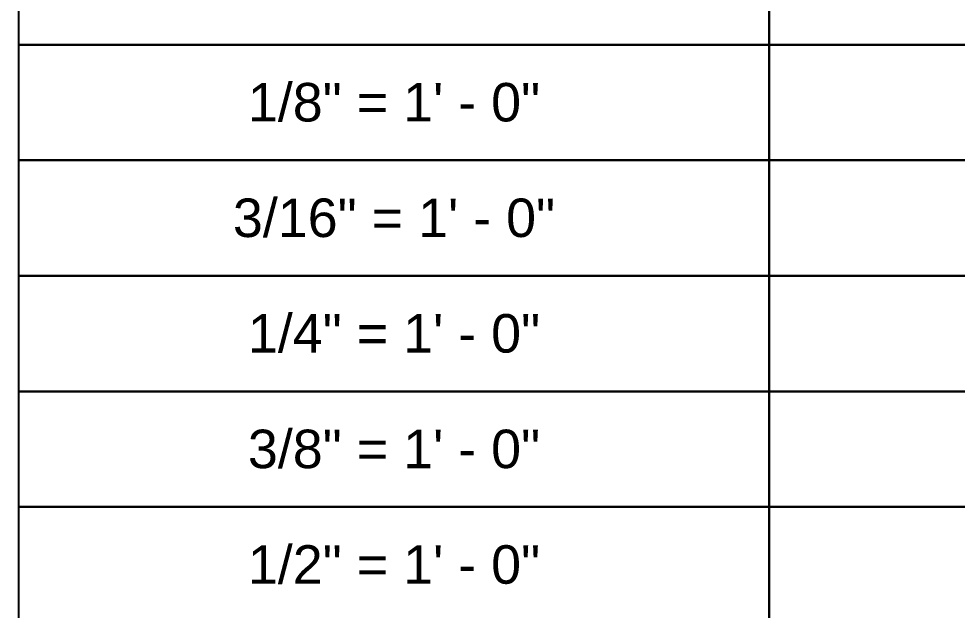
# Model space of a CAD drawing. Header units: inches. Extents: x -2078 to 106214, y -964 to 6385.
# Drawn here: x -2075 to -1490, y 992 to 1361 of the extents above; entities that cross this region are included whole.
import ezdxf

# ---------------------------------------------------------------- set-up
doc = ezdxf.new("R2010")
doc.units = ezdxf.units.IN
doc.header["$MEASUREMENT"] = 0
doc.layers.add('A-ANNO', color=2, linetype='Continuous', lineweight=5)
doc.styles.add('Jay Cad', font='arial.ttf', dxfattribs={"height": 0.125})

# ---------------------------------------------------------------- blocks, each defined once
blk = doc.blocks.new('JC-ANNO-SF')
for points in [[(0, -360), (-467.54, -360), (-467.54, -288), (0, -288)], [(467.54, -360), (0, -360), (0, -288), (467.54, -288)], [(0, -432), (-467.54, -432), (-467.54, -360), (0, -360)], [(467.54, -432), (0, -432), (0, -360), (467.54, -360)], [(0, -504), (-467.54, -504), (-467.54, -432), (0, -432)], [(467.54, -504), (0, -504), (0, -432), (467.54, -432)], [(0, -576), (-467.54, -576), (-467.54, -504), (0, -504)], [(467.54, -576), (0, -576), (0, -504), (467.54, -504)], [(0, -648), (-467.54, -648), (-467.54, -576), (0, -576)], [(467.54, -648), (0, -648), (0, -576), (467.54, -576)], [(0, -720), (-467.54, -720), (-467.54, -648), (0, -648)], [(467.54, -720), (0, -720), (0, -648), (467.54, -648)]]:
    blk.add_lwpolyline(points, close=True)
at = {"layer": 'A-ANNO', "char_height": 24, "attachment_point": 5, "style": 'Jay Cad'}
for s, insert in [('1/8" = 1\' - 0"', (-233.77, -396)), ('3/16" = 1\' - 0"', (-233.77, -468)), ('1/4" = 1\' - 0"', (-233.77, -540)), ('3/8" = 1\' - 0"', (-233.77, -612)), ('1/2" = 1\' - 0"', (-233.77, -684))]:
    blk.add_mtext_dynamic_manual_height_columns(s, width=490.4655, gutter_width=30, heights=[0], dxfattribs=dict(at, insert=insert))

msp = doc.modelspace()

# ---------------------------------------------------------------- block references
msp.add_blockref('JC-ANNO-SF', (-1607.537, 1704.621))

doc.saveas('drawing.dxf')
